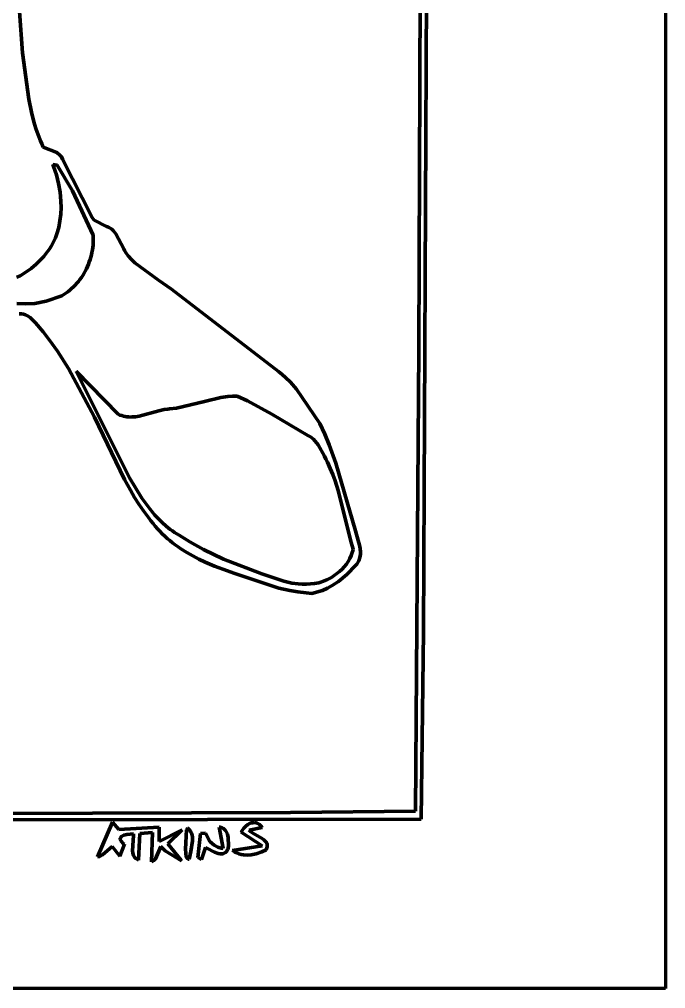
# Model space of a CAD drawing. Header units: millimetres. Extents: x 0 to 11.1, y 0 to 17.3.
# Drawn here: x 8.599 to 11.111, y 0 to 3.768 of the extents above; entities that cross this region are included whole.
import ezdxf

# ---------------------------------------------------------------- set-up
doc = ezdxf.new("R2010")
doc.units = ezdxf.units.MM
doc.layers.add('color#010101ff', color=7, linetype='CONTINUOUS', lineweight=100)
doc.layers.add('color#ffffffff', color=7, linetype='CONTINUOUS', lineweight=100)

msp = doc.modelspace()

# ---------------------------------------------------------------- linework, layer by layer
at = {"layer": 'color#010101ff'}
for p, q in [((10.1518, 2.4858), (10.1597, 4.8053)), ((10.1869, 4.7951), (10.1698, 1.3887)), ((8.6001, 3.7991), (8.611, 3.6383)), ((8.611, 3.6383), (8.636, 3.4579)), ((8.636, 3.4579), (8.6463, 3.407)), ((8.6463, 3.407), (8.6558, 3.3693)), ((8.6558, 3.3693), (8.6633, 3.3445)), ((8.6633, 3.3445), (8.6718, 3.3199)), ((8.6718, 3.3199), (8.6813, 3.2957)), ((8.6813, 3.2957), (8.6866, 3.2838)), ((8.6866, 3.2838), (8.6921, 3.2719)), ((8.6921, 3.2719), (8.7443, 3.2503)), ((8.7443, 3.2503), (8.7563, 3.2407)), ((8.7563, 3.2407), (8.7623, 3.2335)), ((8.729, 3.2044), (8.7321, 3.1964)), ((8.7458, 3.2018), (8.729, 3.2044)), ((8.7623, 3.2335), (8.767, 3.225)), ((8.767, 3.225), (8.8822, 2.9983)), ((8.7321, 3.1964), (8.7431, 3.1638)), ((8.8059, 3.102), (8.7458, 3.2018)), ((8.7431, 3.1638), (8.7517, 3.1303)), ((8.7517, 3.1303), (8.7576, 3.0963)), ((8.7576, 3.0963), (8.7608, 3.062)), ((8.8859, 2.9289), (8.8059, 3.102)), ((8.7608, 3.062), (8.7613, 3.0362)), ((8.7613, 3.0362), (8.76, 3.0104)), ((8.7569, 2.9847), (8.752, 2.9592)), ((8.76, 3.0104), (8.7569, 2.9847)), ((8.8822, 2.9983), (8.8843, 2.994)), ((8.8843, 2.994), (8.89, 2.987)), ((8.89, 2.987), (8.9372, 2.9627)), ((8.7479, 2.9426), (8.7454, 2.9344)), ((8.7501, 2.9508), (8.7479, 2.9426)), ((8.752, 2.9592), (8.7501, 2.9508)), ((8.9372, 2.9627), (8.9412, 2.9614)), ((8.9412, 2.9614), (8.945, 2.96)), ((8.945, 2.96), (8.9521, 2.9564)), ((8.9521, 2.9564), (8.9584, 2.952)), ((8.9584, 2.952), (8.964, 2.9469)), ((8.964, 2.9469), (8.9737, 2.935)), ((8.7324, 2.9031), (8.7243, 2.8882)), ((8.7394, 2.9185), (8.7324, 2.9031)), ((8.7426, 2.9264), (8.7394, 2.9185)), ((8.7454, 2.9344), (8.7426, 2.9264)), ((8.8863, 2.9194), (8.8859, 2.9289)), ((8.8861, 2.9003), (8.8864, 2.9099)), ((8.8864, 2.9099), (8.8863, 2.9194)), ((8.9737, 2.935), (9.0053, 2.8758)), ((8.7152, 2.8738), (8.7052, 2.86)), ((8.7243, 2.8882), (8.7152, 2.8738)), ((8.8812, 2.8623), (8.8829, 2.8718)), ((8.8829, 2.8718), (8.8843, 2.8813)), ((8.8843, 2.8813), (8.8854, 2.8908)), ((8.8854, 2.8908), (8.8861, 2.9003)), ((9.0053, 2.8758), (9.0082, 2.87)), ((9.0082, 2.87), (9.0147, 2.8589)), ((8.6829, 2.8342), (8.6644, 2.8164)), ((8.6944, 2.8468), (8.6829, 2.8342)), ((8.7052, 2.86), (8.6944, 2.8468)), ((8.8707, 2.8252), (8.8739, 2.8343)), ((8.8739, 2.8343), (8.8766, 2.8436)), ((8.8766, 2.8436), (8.8791, 2.8529)), ((8.8791, 2.8529), (8.8812, 2.8623)), ((9.0147, 2.8589), (9.0221, 2.8486)), ((9.0221, 2.8486), (9.0344, 2.8344)), ((9.0344, 2.8344), (9.0479, 2.8214)), ((8.6446, 2.8), (8.6239, 2.785)), ((8.6644, 2.8164), (8.6446, 2.8)), ((8.8504, 2.7814), (8.8551, 2.7898)), ((8.8551, 2.7898), (8.8595, 2.7985)), ((8.8595, 2.7985), (8.8635, 2.8072)), ((8.8635, 2.8072), (8.8673, 2.8162)), ((8.8673, 2.8162), (8.8707, 2.8252)), ((9.0479, 2.8214), (9.1402, 2.7539)), ((8.6025, 2.7715), (8.5898, 2.7665)), ((8.6239, 2.785), (8.6025, 2.7715)), ((8.8286, 2.7495), (8.8345, 2.7572)), ((8.8345, 2.7572), (8.8401, 2.765)), ((8.8401, 2.765), (8.8454, 2.7731)), ((8.8454, 2.7731), (8.8504, 2.7814)), ((9.1402, 2.7539), (9.1901, 2.7195)), ((8.7877, 2.7091), (8.7952, 2.7151)), ((8.7952, 2.7151), (8.8024, 2.7215)), ((8.8024, 2.7215), (8.8093, 2.7281)), ((8.8093, 2.7281), (8.816, 2.7349)), ((8.816, 2.7349), (8.8225, 2.7421)), ((8.8225, 2.7421), (8.8286, 2.7495)), ((9.1901, 2.7195), (9.6065, 2.399)), ((8.7035, 2.6725), (8.7638, 2.6931)), ((8.7638, 2.6931), (8.772, 2.6981)), ((8.772, 2.6981), (8.7799, 2.7035)), ((8.7799, 2.7035), (8.7877, 2.7091)), ((8.5898, 2.6641), (8.6215, 2.662)), ((8.6215, 2.662), (8.6596, 2.6642)), ((8.6596, 2.6642), (8.7035, 2.6725)), ((8.6028, 2.6237), (8.5983, 2.6238)), ((8.6071, 2.6233), (8.6028, 2.6237)), ((8.6154, 2.6217), (8.6071, 2.6233)), ((8.6232, 2.6191), (8.6154, 2.6217)), ((8.6305, 2.6156), (8.6232, 2.6191)), ((8.6407, 2.6089), (8.6305, 2.6156)), ((8.6618, 2.5885), (8.6407, 2.6089)), ((8.6913, 2.5528), (8.6618, 2.5885)), ((8.7162, 2.5213), (8.6913, 2.5528)), ((8.7474, 2.4779), (8.7162, 2.5213)), ((8.7905, 2.4104), (8.7474, 2.4779)), ((10.1395, 0.6901), (10.1518, 2.4858)), ((8.8917, 2.222), (8.7905, 2.4104)), ((8.8201, 2.3999), (9.0269, 1.9859)), ((8.9837, 2.2331), (8.8201, 2.3999)), ((9.6065, 2.399), (9.6207, 2.3879)), ((9.6207, 2.3879), (9.6341, 2.3761)), ((9.6341, 2.3761), (9.653, 2.3572)), ((9.653, 2.3572), (9.6762, 2.3303)), ((9.4091, 2.3014), (9.3817, 2.2975)), ((9.4276, 2.3029), (9.4091, 2.3014)), ((9.4462, 2.3033), (9.4276, 2.3029)), ((9.4858, 2.2857), (9.4462, 2.3033)), ((9.6762, 2.3303), (9.767, 2.1977)), ((9.3185, 2.2831), (9.2102, 2.2572)), ((9.3817, 2.2975), (9.3185, 2.2831)), ((9.5807, 2.2335), (9.4858, 2.2857)), ((8.9902, 2.2301), (8.9837, 2.2331)), ((8.9969, 2.2277), (8.9902, 2.2301)), ((9.0035, 2.2257), (8.9969, 2.2277)), ((9.0102, 2.2242), (9.0035, 2.2257)), ((9.017, 2.2232), (9.0102, 2.2242)), ((9.0511, 2.2236), (9.0374, 2.2225)), ((9.0649, 2.2259), (9.0511, 2.2236)), ((9.1414, 2.2464), (9.0649, 2.2259)), ((9.1621, 2.251), (9.1414, 2.2464)), ((9.1758, 2.253), (9.1621, 2.251)), ((9.1826, 2.2535), (9.1758, 2.253)), ((9.2102, 2.2572), (9.1826, 2.2535)), ((9.7206, 2.1503), (9.5807, 2.2335)), ((9.008, 1.9789), (8.8917, 2.222)), ((9.0237, 2.2226), (9.017, 2.2232)), ((9.0306, 2.2223), (9.0237, 2.2226)), ((9.0374, 2.2225), (9.0306, 2.2223)), ((9.767, 2.1977), (9.786, 2.1562)), ((9.7305, 2.1451), (9.7206, 2.1503)), ((9.786, 2.1562), (9.8035, 2.1142)), ((9.7419, 2.1364), (9.7305, 2.1451)), ((9.7602, 2.1144), (9.7419, 2.1364)), ((9.7846, 2.0695), (9.7602, 2.1144)), ((9.8035, 2.1142), (9.8296, 2.0429)), ((9.7908, 2.0579), (9.7846, 2.0695)), ((9.7967, 2.0462), (9.7908, 2.0579)), ((9.8077, 2.0225), (9.7967, 2.0462)), ((9.8296, 2.0429), (9.9054, 1.7801)), ((9.8176, 1.9984), (9.8077, 2.0225)), ((9.8265, 1.9739), (9.8176, 1.9984)), ((9.0309, 1.9373), (9.008, 1.9789)), ((9.0269, 1.9859), (9.0754, 1.9069)), ((9.8384, 1.9367), (9.8265, 1.9739)), ((9.047, 1.91), (9.0309, 1.9373)), ((9.8894, 1.7338), (9.8384, 1.9367)), ((9.064, 1.8833), (9.047, 1.91)), ((9.0754, 1.9069), (9.1057, 1.865)), ((9.0818, 1.8571), (9.064, 1.8833)), ((9.1006, 1.8315), (9.0818, 1.8571)), ((9.1057, 1.865), (9.1254, 1.8412)), ((9.1104, 1.8189), (9.1006, 1.8315)), ((9.1186, 1.8082), (9.1104, 1.8189)), ((9.1254, 1.8412), (9.1394, 1.8261)), ((9.1394, 1.8261), (9.154, 1.8118)), ((9.154, 1.8118), (9.1693, 1.7982)), ((9.1271, 1.7977), (9.1186, 1.8082)), ((9.1359, 1.7876), (9.1271, 1.7977)), ((9.145, 1.7779), (9.1359, 1.7876)), ((9.1544, 1.7684), (9.145, 1.7779)), ((9.1693, 1.7982), (9.1855, 1.7855)), ((9.1855, 1.7855), (9.1938, 1.7794)), ((9.1938, 1.7794), (9.2024, 1.7737)), ((9.2024, 1.7737), (9.2112, 1.7682)), ((9.9054, 1.7801), (9.9223, 1.719)), ((9.1641, 1.7592), (9.1544, 1.7684)), ((9.174, 1.7503), (9.1641, 1.7592)), ((9.1841, 1.7418), (9.174, 1.7503)), ((9.1945, 1.7335), (9.1841, 1.7418)), ((9.2051, 1.7254), (9.1945, 1.7335)), ((9.2112, 1.7682), (9.2203, 1.7629)), ((9.2203, 1.7629), (9.2619, 1.7366)), ((9.2619, 1.7366), (9.3154, 1.7066)), ((9.8963, 1.7087), (9.8894, 1.7338)), ((9.2159, 1.7176), (9.2051, 1.7254)), ((9.227, 1.7101), (9.2159, 1.7176)), ((9.2495, 1.6959), (9.227, 1.7101)), ((9.2728, 1.6825), (9.2495, 1.6959)), ((9.3154, 1.7066), (9.3929, 1.6694)), ((9.889, 1.6836), (9.8932, 1.6959)), ((9.8932, 1.6959), (9.8949, 1.7022)), ((9.8949, 1.7022), (9.8963, 1.7087)), ((9.9223, 1.719), (9.9248, 1.6998)), ((9.9248, 1.6998), (9.9248, 1.6903)), ((9.2965, 1.6701), (9.2728, 1.6825)), ((9.3208, 1.6585), (9.2965, 1.6701)), ((9.3578, 1.6426), (9.3208, 1.6585)), ((9.3929, 1.6694), (9.5421, 1.6123)), ((9.8702, 1.65), (9.8774, 1.6606)), ((9.8774, 1.6606), (9.8837, 1.6718)), ((9.8837, 1.6718), (9.889, 1.6836)), ((9.9162, 1.6588), (9.9137, 1.6545)), ((9.9184, 1.6631), (9.9162, 1.6588)), ((9.9203, 1.6674), (9.9184, 1.6631)), ((9.9218, 1.6719), (9.9203, 1.6674)), ((9.9239, 1.681), (9.9218, 1.6719)), ((9.9248, 1.6903), (9.9239, 1.681)), ((9.4078, 1.6237), (9.3578, 1.6426)), ((9.4329, 1.6152), (9.4078, 1.6237)), ((9.8286, 1.6095), (9.8439, 1.6216)), ((9.8439, 1.6216), (9.8534, 1.6304)), ((9.8534, 1.6304), (9.8622, 1.6399)), ((9.8622, 1.6399), (9.8702, 1.65)), ((9.9073, 1.6463), (9.8725, 1.6106)), ((9.9107, 1.6504), (9.9073, 1.6463)), ((9.9137, 1.6545), (9.9107, 1.6504)), ((9.6078, 1.5572), (9.4329, 1.6152)), ((9.5421, 1.6123), (9.6267, 1.5838)), ((9.6267, 1.5838), (9.6584, 1.5769)), ((9.7769, 1.5824), (9.7948, 1.5898)), ((9.7948, 1.5898), (9.8121, 1.5989)), ((9.8121, 1.5989), (9.8286, 1.6095)), ((9.8392, 1.583), (9.8153, 1.5669)), ((9.8725, 1.6106), (9.8392, 1.583)), ((9.6499, 1.5475), (9.6078, 1.5572)), ((9.6819, 1.542), (9.6499, 1.5475)), ((9.6584, 1.5769), (9.6825, 1.5736)), ((9.6825, 1.5736), (9.6986, 1.5725)), ((9.6986, 1.5725), (9.7147, 1.5723)), ((9.7147, 1.5723), (9.7308, 1.5731)), ((9.7308, 1.5731), (9.7469, 1.575)), ((9.7469, 1.575), (9.7629, 1.5782)), ((9.7629, 1.5782), (9.7709, 1.5802)), ((9.777, 1.548), (9.7636, 1.5433)), ((9.7709, 1.5802), (9.7769, 1.5824)), ((9.7965, 1.5566), (9.777, 1.548)), ((9.8153, 1.5669), (9.7965, 1.5566)), ((9.7141, 1.5382), (9.6819, 1.542)), ((9.7358, 1.5367), (9.7141, 1.5382)), ((9.7498, 1.5395), (9.7358, 1.5367)), ((9.7636, 1.5433), (9.7498, 1.5395)), ((10.1698, 1.3887), (10.1614, 0.6591)), ((7.3885, 0.6775), (9.6531, 0.6848)), ((9.6531, 0.6848), (10.1395, 0.6901)), ((10.1614, 0.6591), (7.8755, 0.6552)), ((8.9028, 0.5118), (8.9615, 0.6474)), ((8.9615, 0.6474), (8.9862, 0.6185)), ((9.4876, 0.6385), (9.4938, 0.6417)), ((9.4938, 0.6417), (9.5003, 0.6439)), ((9.5003, 0.6439), (9.5069, 0.6451)), ((9.5069, 0.6451), (9.5135, 0.6452)), ((9.5135, 0.6452), (9.52, 0.6441)), ((9.52, 0.6441), (9.5232, 0.6431)), ((9.5232, 0.6431), (9.5263, 0.6418)), ((9.5263, 0.6418), (9.5293, 0.6401)), ((8.9862, 0.6185), (9.1429, 0.6275)), ((9.1166, 0.6067), (9.0674, 0.6028)), ((9.113, 0.4932), (9.1166, 0.6067)), ((9.1429, 0.6275), (9.142, 0.5725)), ((9.142, 0.5725), (9.2321, 0.6176)), ((9.2321, 0.6176), (9.1761, 0.5626)), ((9.245, 0.5425), (9.2493, 0.6167)), ((9.2493, 0.6167), (9.2528, 0.6248)), ((9.2528, 0.6248), (9.2562, 0.6219)), ((9.2562, 0.6219), (9.2592, 0.6189)), ((9.2592, 0.6189), (9.2618, 0.6156)), ((9.2618, 0.6156), (9.2641, 0.6122)), ((9.2641, 0.6122), (9.2661, 0.6086)), ((9.2661, 0.6086), (9.2678, 0.6048)), ((9.2678, 0.6048), (9.2703, 0.5968)), ((9.3038, 0.6028), (9.322, 0.604)), ((9.322, 0.604), (9.3401, 0.5726)), ((9.3764, 0.6277), (9.3801, 0.6272)), ((9.3907, 0.5451), (9.3764, 0.6277)), ((9.3801, 0.6272), (9.3836, 0.6263)), ((9.3836, 0.6263), (9.3868, 0.6252)), ((9.3868, 0.6252), (9.3898, 0.6238)), ((9.3898, 0.6238), (9.3925, 0.6221)), ((9.3925, 0.6221), (9.3951, 0.6201)), ((9.3951, 0.6201), (9.3996, 0.6155)), ((9.3996, 0.6155), (9.4033, 0.6102)), ((9.4033, 0.6102), (9.4076, 0.601)), ((9.4615, 0.6083), (9.4648, 0.6151)), ((9.5435, 0.5548), (9.4615, 0.6083)), ((9.4648, 0.6151), (9.4711, 0.6243)), ((9.4711, 0.6243), (9.4788, 0.6322)), ((9.4788, 0.6322), (9.4876, 0.6385)), ((9.5431, 0.6263), (9.4922, 0.6158)), ((9.4922, 0.6158), (9.4974, 0.6113)), ((9.4974, 0.6113), (9.5069, 0.6048)), ((9.5069, 0.6048), (9.5435, 0.5837)), ((9.5293, 0.6401), (9.5323, 0.6381)), ((9.5323, 0.6381), (9.5352, 0.6357)), ((9.5352, 0.6357), (9.5379, 0.6329)), ((9.5379, 0.6329), (9.5406, 0.6298)), ((9.5406, 0.6298), (9.5431, 0.6263)), ((8.9914, 0.5843), (8.9912, 0.5823)), ((8.9912, 0.5823), (8.9915, 0.5801)), ((8.992, 0.5863), (8.9914, 0.5843)), ((8.9915, 0.5801), (8.9921, 0.5778)), ((8.9929, 0.5881), (8.992, 0.5863)), ((8.9921, 0.5778), (8.9933, 0.5753)), ((8.9942, 0.5897), (8.9929, 0.5881)), ((8.9933, 0.5753), (8.995, 0.5728)), ((8.9959, 0.5913), (8.9942, 0.5897)), ((8.995, 0.5728), (8.9972, 0.5701)), ((8.9999, 0.5941), (8.9959, 0.5913)), ((8.9972, 0.5701), (8.9999, 0.5672)), ((9.0049, 0.5964), (8.9999, 0.5941)), ((8.9999, 0.5672), (9.0032, 0.5642)), ((9.017, 0.5998), (9.0049, 0.5964)), ((9.0431, 0.6021), (9.017, 0.5998)), ((9.0388, 0.5353), (9.042, 0.5757)), ((9.042, 0.5757), (9.0434, 0.595)), ((9.0434, 0.595), (9.0431, 0.6021)), ((9.0674, 0.6028), (9.062, 0.4999)), ((9.2722, 0.575), (9.2661, 0.533)), ((9.2703, 0.5968), (9.2717, 0.5883)), ((9.2717, 0.5883), (9.2722, 0.575)), ((9.2925, 0.5093), (9.3038, 0.6028)), ((9.3401, 0.5726), (9.3566, 0.5572)), ((9.4076, 0.601), (9.4111, 0.5871)), ((9.4111, 0.5871), (9.4121, 0.555)), ((9.5435, 0.5837), (9.5498, 0.5789)), ((9.5498, 0.5789), (9.5551, 0.5737)), ((9.5551, 0.5737), (9.5573, 0.5709)), ((9.5573, 0.5709), (9.5592, 0.5681)), ((9.5592, 0.5681), (9.5607, 0.565)), ((8.96, 0.5522), (8.9228, 0.5207)), ((8.9895, 0.5144), (8.96, 0.5522)), ((9.0072, 0.5611), (8.9895, 0.5144)), ((9.0032, 0.5642), (9.0072, 0.5611)), ((9.0397, 0.5279), (9.0388, 0.5353)), ((9.0415, 0.521), (9.0397, 0.5279)), ((9.1485, 0.5525), (9.1285, 0.5052)), ((9.1658, 0.5363), (9.1485, 0.5525)), ((9.2289, 0.4972), (9.1658, 0.5363)), ((9.1761, 0.5626), (9.2278, 0.5)), ((9.2474, 0.5105), (9.245, 0.5425)), ((9.2661, 0.533), (9.2596, 0.5031)), ((9.3221, 0.5492), (9.3067, 0.5018)), ((9.3276, 0.5461), (9.3221, 0.5492)), ((9.3578, 0.5305), (9.3276, 0.5461)), ((9.3566, 0.5572), (9.3708, 0.5496)), ((9.3722, 0.5256), (9.3578, 0.5305)), ((9.3708, 0.5496), (9.3837, 0.5459)), ((9.3837, 0.5459), (9.3907, 0.5451)), ((9.3979, 0.5278), (9.3951, 0.5264)), ((9.4006, 0.5296), (9.3979, 0.5278)), ((9.4031, 0.5319), (9.4006, 0.5296)), ((9.4054, 0.5345), (9.4031, 0.5319)), ((9.4075, 0.5377), (9.4054, 0.5345)), ((9.4094, 0.5414), (9.4075, 0.5377)), ((9.4111, 0.5455), (9.4094, 0.5414)), ((9.4121, 0.555), (9.4111, 0.5455)), ((9.4281, 0.5374), (9.5435, 0.5548)), ((9.4318, 0.5345), (9.4281, 0.5374)), ((9.4357, 0.5319), (9.4318, 0.5345)), ((9.4438, 0.5274), (9.4357, 0.5319)), ((9.5419, 0.5313), (9.5191, 0.5237)), ((9.5582, 0.5392), (9.5419, 0.5313)), ((9.5602, 0.5435), (9.5582, 0.5392)), ((9.5616, 0.5476), (9.5602, 0.5435)), ((9.5607, 0.565), (9.5618, 0.5619)), ((9.5624, 0.5514), (9.5616, 0.5476)), ((9.5618, 0.5619), (9.5625, 0.5586)), ((9.5627, 0.5551), (9.5624, 0.5514)), ((9.5625, 0.5586), (9.5627, 0.5551)), ((8.9102, 0.5137), (8.9028, 0.5118)), ((8.9228, 0.5207), (8.9102, 0.5137)), ((9.0429, 0.5177), (9.0415, 0.521)), ((9.0445, 0.5146), (9.0429, 0.5177)), ((9.0465, 0.5116), (9.0445, 0.5146)), ((9.0488, 0.5089), (9.0465, 0.5116)), ((9.0515, 0.5063), (9.0488, 0.5089)), ((9.0545, 0.504), (9.0515, 0.5063)), ((9.058, 0.5018), (9.0545, 0.504)), ((9.062, 0.4999), (9.058, 0.5018)), ((9.1155, 0.4943), (9.113, 0.4932)), ((9.1219, 0.4983), (9.1155, 0.4943)), ((9.1285, 0.5052), (9.1219, 0.4983)), ((9.2278, 0.5), (9.2289, 0.4972)), ((9.2512, 0.5061), (9.2474, 0.5105)), ((9.2557, 0.5039), (9.2512, 0.5061)), ((9.2596, 0.5031), (9.2557, 0.5039)), ((9.3067, 0.5018), (9.2925, 0.5093)), ((9.3792, 0.5244), (9.3722, 0.5256)), ((9.3859, 0.5243), (9.3792, 0.5244)), ((9.3891, 0.5246), (9.3859, 0.5243)), ((9.3922, 0.5253), (9.3891, 0.5246)), ((9.3951, 0.5264), (9.3922, 0.5253)), ((9.4524, 0.524), (9.4438, 0.5274)), ((9.4615, 0.5215), (9.4524, 0.524)), ((9.4708, 0.5199), (9.4615, 0.5215)), ((9.4852, 0.5192), (9.4708, 0.5199)), ((9.4998, 0.5201), (9.4852, 0.5192)), ((9.5191, 0.5237), (9.4998, 0.5201))]:
    msp.add_line(p, q, dxfattribs=at)
at = {"layer": 'color#ffffffff'}
for p, q in [((11.1111, 17.2917), (11.1111, 0)), ((10.1597, 4.8053), (10.1518, 2.4858)), ((10.1698, 1.3887), (10.1869, 4.7951)), ((8.611, 3.6383), (8.6001, 3.7991)), ((8.636, 3.4579), (8.611, 3.6383)), ((8.6463, 3.407), (8.636, 3.4579)), ((8.6558, 3.3693), (8.6463, 3.407)), ((8.6633, 3.3445), (8.6558, 3.3693)), ((8.6718, 3.3199), (8.6633, 3.3445)), ((8.6813, 3.2957), (8.6718, 3.3199)), ((8.6866, 3.2838), (8.6813, 3.2957)), ((8.6921, 3.2719), (8.6866, 3.2838)), ((8.7443, 3.2503), (8.6921, 3.2719)), ((8.7563, 3.2407), (8.7443, 3.2503)), ((8.7623, 3.2335), (8.7563, 3.2407)), ((8.729, 3.2044), (8.7458, 3.2018)), ((8.7321, 3.1964), (8.729, 3.2044)), ((8.767, 3.225), (8.7623, 3.2335)), ((8.8822, 2.9983), (8.767, 3.225)), ((8.7431, 3.1638), (8.7321, 3.1964)), ((8.7458, 3.2018), (8.8059, 3.102)), ((8.7517, 3.1303), (8.7431, 3.1638)), ((8.7576, 3.0963), (8.7517, 3.1303)), ((8.7608, 3.062), (8.7576, 3.0963)), ((8.8059, 3.102), (8.8859, 2.9289)), ((8.7613, 3.0362), (8.7608, 3.062)), ((8.76, 3.0104), (8.7613, 3.0362)), ((8.752, 2.9592), (8.7569, 2.9847)), ((8.7569, 2.9847), (8.76, 3.0104)), ((8.8843, 2.994), (8.8822, 2.9983)), ((8.89, 2.987), (8.8843, 2.994)), ((8.9372, 2.9627), (8.89, 2.987)), ((8.7454, 2.9344), (8.7479, 2.9426)), ((8.7479, 2.9426), (8.7501, 2.9508)), ((8.7501, 2.9508), (8.752, 2.9592)), ((8.9412, 2.9614), (8.9372, 2.9627)), ((8.945, 2.96), (8.9412, 2.9614)), ((8.9521, 2.9564), (8.945, 2.96)), ((8.9584, 2.952), (8.9521, 2.9564)), ((8.964, 2.9469), (8.9584, 2.952)), ((8.9737, 2.935), (8.964, 2.9469)), ((8.7243, 2.8882), (8.7324, 2.9031)), ((8.7324, 2.9031), (8.7394, 2.9185)), ((8.7394, 2.9185), (8.7426, 2.9264)), ((8.7426, 2.9264), (8.7454, 2.9344)), ((8.8859, 2.9289), (8.8863, 2.9194)), ((8.8864, 2.9099), (8.8861, 2.9003)), ((8.8863, 2.9194), (8.8864, 2.9099)), ((9.0053, 2.8758), (8.9737, 2.935)), ((8.7052, 2.86), (8.7152, 2.8738)), ((8.7152, 2.8738), (8.7243, 2.8882)), ((8.8829, 2.8718), (8.8812, 2.8623)), ((8.8843, 2.8813), (8.8829, 2.8718)), ((8.8854, 2.8908), (8.8843, 2.8813)), ((8.8861, 2.9003), (8.8854, 2.8908)), ((9.0082, 2.87), (9.0053, 2.8758)), ((9.0147, 2.8589), (9.0082, 2.87)), ((8.6644, 2.8164), (8.6829, 2.8342)), ((8.6829, 2.8342), (8.6944, 2.8468)), ((8.6944, 2.8468), (8.7052, 2.86)), ((8.8739, 2.8343), (8.8707, 2.8252)), ((8.8766, 2.8436), (8.8739, 2.8343)), ((8.8791, 2.8529), (8.8766, 2.8436)), ((8.8812, 2.8623), (8.8791, 2.8529)), ((9.0221, 2.8486), (9.0147, 2.8589)), ((9.0344, 2.8344), (9.0221, 2.8486)), ((9.0479, 2.8214), (9.0344, 2.8344)), ((8.6239, 2.785), (8.6446, 2.8)), ((8.6446, 2.8), (8.6644, 2.8164)), ((8.8551, 2.7898), (8.8504, 2.7814)), ((8.8595, 2.7985), (8.8551, 2.7898)), ((8.8635, 2.8072), (8.8595, 2.7985)), ((8.8673, 2.8162), (8.8635, 2.8072)), ((8.8707, 2.8252), (8.8673, 2.8162)), ((9.1402, 2.7539), (9.0479, 2.8214)), ((8.5898, 2.7665), (8.6025, 2.7715)), ((8.6025, 2.7715), (8.6239, 2.785)), ((8.8345, 2.7572), (8.8286, 2.7495)), ((8.8401, 2.765), (8.8345, 2.7572)), ((8.8454, 2.7731), (8.8401, 2.765)), ((8.8504, 2.7814), (8.8454, 2.7731)), ((9.1901, 2.7195), (9.1402, 2.7539)), ((8.7952, 2.7151), (8.7877, 2.7091)), ((8.8024, 2.7215), (8.7952, 2.7151)), ((8.8093, 2.7281), (8.8024, 2.7215)), ((8.816, 2.7349), (8.8093, 2.7281)), ((8.8225, 2.7421), (8.816, 2.7349)), ((8.8286, 2.7495), (8.8225, 2.7421)), ((9.6065, 2.399), (9.1901, 2.7195)), ((8.7638, 2.6931), (8.7035, 2.6725)), ((8.772, 2.6981), (8.7638, 2.6931)), ((8.7799, 2.7035), (8.772, 2.6981)), ((8.7877, 2.7091), (8.7799, 2.7035)), ((8.6215, 2.662), (8.5898, 2.6641)), ((8.6596, 2.6642), (8.6215, 2.662)), ((8.7035, 2.6725), (8.6596, 2.6642)), ((8.5983, 2.6238), (8.6028, 2.6237)), ((8.6028, 2.6237), (8.6071, 2.6233)), ((8.6071, 2.6233), (8.6154, 2.6217)), ((8.6154, 2.6217), (8.6232, 2.6191)), ((8.6232, 2.6191), (8.6305, 2.6156)), ((8.6305, 2.6156), (8.6407, 2.6089)), ((8.6407, 2.6089), (8.6618, 2.5885)), ((8.6618, 2.5885), (8.6913, 2.5528)), ((8.6913, 2.5528), (8.7162, 2.5213)), ((8.7162, 2.5213), (8.7474, 2.4779)), ((8.7474, 2.4779), (8.7905, 2.4104)), ((10.1518, 2.4858), (10.1395, 0.6901)), ((8.7905, 2.4104), (8.8917, 2.222)), ((8.8201, 2.3999), (8.9837, 2.2331)), ((9.0269, 1.9859), (8.8201, 2.3999)), ((9.6207, 2.3879), (9.6065, 2.399)), ((9.6341, 2.3761), (9.6207, 2.3879)), ((9.653, 2.3572), (9.6341, 2.3761)), ((9.6762, 2.3303), (9.653, 2.3572)), ((9.3817, 2.2975), (9.4091, 2.3014)), ((9.4091, 2.3014), (9.4276, 2.3029)), ((9.4276, 2.3029), (9.4462, 2.3033)), ((9.4462, 2.3033), (9.4858, 2.2857)), ((9.767, 2.1977), (9.6762, 2.3303)), ((9.2102, 2.2572), (9.3185, 2.2831)), ((9.3185, 2.2831), (9.3817, 2.2975)), ((9.4858, 2.2857), (9.5807, 2.2335)), ((8.9837, 2.2331), (8.9902, 2.2301)), ((8.9902, 2.2301), (8.9969, 2.2277)), ((8.9969, 2.2277), (9.0035, 2.2257)), ((9.0035, 2.2257), (9.0102, 2.2242)), ((9.0102, 2.2242), (9.017, 2.2232)), ((9.0374, 2.2225), (9.0511, 2.2236)), ((9.0511, 2.2236), (9.0649, 2.2259)), ((9.0649, 2.2259), (9.1414, 2.2464)), ((9.1414, 2.2464), (9.1621, 2.251)), ((9.1621, 2.251), (9.1758, 2.253)), ((9.1758, 2.253), (9.1826, 2.2535)), ((9.1826, 2.2535), (9.2102, 2.2572)), ((9.5807, 2.2335), (9.7206, 2.1503)), ((8.8917, 2.222), (9.008, 1.9789)), ((9.017, 2.2232), (9.0237, 2.2226)), ((9.0237, 2.2226), (9.0306, 2.2223)), ((9.0306, 2.2223), (9.0374, 2.2225)), ((9.786, 2.1562), (9.767, 2.1977)), ((9.7206, 2.1503), (9.7305, 2.1451)), ((9.8035, 2.1142), (9.786, 2.1562)), ((9.7305, 2.1451), (9.7419, 2.1364)), ((9.7419, 2.1364), (9.7602, 2.1144)), ((9.7602, 2.1144), (9.7846, 2.0695)), ((9.8296, 2.0429), (9.8035, 2.1142)), ((9.7846, 2.0695), (9.7908, 2.0579)), ((9.7908, 2.0579), (9.7967, 2.0462)), ((9.7967, 2.0462), (9.8077, 2.0225)), ((9.9054, 1.7801), (9.8296, 2.0429)), ((9.8077, 2.0225), (9.8176, 1.9984)), ((9.8176, 1.9984), (9.8265, 1.9739)), ((9.008, 1.9789), (9.0309, 1.9373)), ((9.0754, 1.9069), (9.0269, 1.9859)), ((9.8265, 1.9739), (9.8384, 1.9367)), ((9.0309, 1.9373), (9.047, 1.91)), ((9.8384, 1.9367), (9.8894, 1.7338)), ((9.047, 1.91), (9.064, 1.8833)), ((9.1057, 1.865), (9.0754, 1.9069)), ((9.064, 1.8833), (9.0818, 1.8571)), ((9.0818, 1.8571), (9.1006, 1.8315)), ((9.1254, 1.8412), (9.1057, 1.865)), ((9.1006, 1.8315), (9.1104, 1.8189)), ((9.1104, 1.8189), (9.1186, 1.8082)), ((9.1394, 1.8261), (9.1254, 1.8412)), ((9.154, 1.8118), (9.1394, 1.8261)), ((9.1693, 1.7982), (9.154, 1.8118)), ((9.1186, 1.8082), (9.1271, 1.7977)), ((9.1271, 1.7977), (9.1359, 1.7876)), ((9.1359, 1.7876), (9.145, 1.7779)), ((9.145, 1.7779), (9.1544, 1.7684)), ((9.1855, 1.7855), (9.1693, 1.7982)), ((9.1938, 1.7794), (9.1855, 1.7855)), ((9.2024, 1.7737), (9.1938, 1.7794)), ((9.2112, 1.7682), (9.2024, 1.7737)), ((9.9223, 1.719), (9.9054, 1.7801)), ((9.1544, 1.7684), (9.1641, 1.7592)), ((9.1641, 1.7592), (9.174, 1.7503)), ((9.174, 1.7503), (9.1841, 1.7418)), ((9.1841, 1.7418), (9.1945, 1.7335)), ((9.1945, 1.7335), (9.2051, 1.7254)), ((9.2203, 1.7629), (9.2112, 1.7682)), ((9.2619, 1.7366), (9.2203, 1.7629)), ((9.3154, 1.7066), (9.2619, 1.7366)), ((9.8894, 1.7338), (9.8963, 1.7087)), ((9.2051, 1.7254), (9.2159, 1.7176)), ((9.2159, 1.7176), (9.227, 1.7101)), ((9.227, 1.7101), (9.2495, 1.6959)), ((9.2495, 1.6959), (9.2728, 1.6825)), ((9.3929, 1.6694), (9.3154, 1.7066)), ((9.8932, 1.6959), (9.889, 1.6836)), ((9.8949, 1.7022), (9.8932, 1.6959)), ((9.8963, 1.7087), (9.8949, 1.7022)), ((9.9248, 1.6998), (9.9223, 1.719)), ((9.9248, 1.6903), (9.9248, 1.6998)), ((9.2728, 1.6825), (9.2965, 1.6701)), ((9.2965, 1.6701), (9.3208, 1.6585)), ((9.3208, 1.6585), (9.3578, 1.6426)), ((9.5421, 1.6123), (9.3929, 1.6694)), ((9.8774, 1.6606), (9.8702, 1.65)), ((9.8837, 1.6718), (9.8774, 1.6606)), ((9.889, 1.6836), (9.8837, 1.6718)), ((9.9137, 1.6545), (9.9162, 1.6588)), ((9.9162, 1.6588), (9.9184, 1.6631)), ((9.9184, 1.6631), (9.9203, 1.6674)), ((9.9203, 1.6674), (9.9218, 1.6719)), ((9.9218, 1.6719), (9.9239, 1.681)), ((9.9239, 1.681), (9.9248, 1.6903)), ((9.3578, 1.6426), (9.4078, 1.6237)), ((9.4078, 1.6237), (9.4329, 1.6152)), ((9.8439, 1.6216), (9.8286, 1.6095)), ((9.8534, 1.6304), (9.8439, 1.6216)), ((9.8622, 1.6399), (9.8534, 1.6304)), ((9.8702, 1.65), (9.8622, 1.6399)), ((9.8725, 1.6106), (9.9073, 1.6463)), ((9.9073, 1.6463), (9.9107, 1.6504)), ((9.9107, 1.6504), (9.9137, 1.6545)), ((9.4329, 1.6152), (9.6078, 1.5572)), ((9.6267, 1.5838), (9.5421, 1.6123)), ((9.6584, 1.5769), (9.6267, 1.5838)), ((9.7948, 1.5898), (9.7769, 1.5824)), ((9.8121, 1.5989), (9.7948, 1.5898)), ((9.8286, 1.6095), (9.8121, 1.5989)), ((9.8153, 1.5669), (9.8392, 1.583)), ((9.8392, 1.583), (9.8725, 1.6106)), ((9.6078, 1.5572), (9.6499, 1.5475)), ((9.6499, 1.5475), (9.6819, 1.542)), ((9.6825, 1.5736), (9.6584, 1.5769)), ((9.6986, 1.5725), (9.6825, 1.5736)), ((9.7147, 1.5723), (9.6986, 1.5725)), ((9.7308, 1.5731), (9.7147, 1.5723)), ((9.7469, 1.575), (9.7308, 1.5731)), ((9.7629, 1.5782), (9.7469, 1.575)), ((9.7709, 1.5802), (9.7629, 1.5782)), ((9.7636, 1.5433), (9.777, 1.548)), ((9.7769, 1.5824), (9.7709, 1.5802)), ((9.777, 1.548), (9.7965, 1.5566)), ((9.7965, 1.5566), (9.8153, 1.5669)), ((9.6819, 1.542), (9.7141, 1.5382)), ((9.7141, 1.5382), (9.7358, 1.5367)), ((9.7358, 1.5367), (9.7498, 1.5395)), ((9.7498, 1.5395), (9.7636, 1.5433)), ((10.1614, 0.6591), (10.1698, 1.3887)), ((9.6531, 0.6848), (7.3885, 0.6775)), ((10.1395, 0.6901), (9.6531, 0.6848)), ((7.8755, 0.6552), (10.1614, 0.6591)), ((8.9615, 0.6474), (8.9028, 0.5118)), ((8.9862, 0.6185), (8.9615, 0.6474)), ((9.4938, 0.6417), (9.4876, 0.6385)), ((9.5003, 0.6439), (9.4938, 0.6417)), ((9.5069, 0.6451), (9.5003, 0.6439)), ((9.5135, 0.6452), (9.5069, 0.6451)), ((9.52, 0.6441), (9.5135, 0.6452)), ((9.5232, 0.6431), (9.52, 0.6441)), ((9.5263, 0.6418), (9.5232, 0.6431)), ((9.5293, 0.6401), (9.5263, 0.6418)), ((9.1429, 0.6275), (8.9862, 0.6185)), ((9.0674, 0.6028), (9.1166, 0.6067)), ((9.1166, 0.6067), (9.113, 0.4932)), ((9.142, 0.5725), (9.1429, 0.6275)), ((9.2321, 0.6176), (9.142, 0.5725)), ((9.1761, 0.5626), (9.2321, 0.6176)), ((9.2493, 0.6167), (9.245, 0.5425)), ((9.2528, 0.6248), (9.2493, 0.6167)), ((9.2562, 0.6219), (9.2528, 0.6248)), ((9.2592, 0.6189), (9.2562, 0.6219)), ((9.2618, 0.6156), (9.2592, 0.6189)), ((9.2641, 0.6122), (9.2618, 0.6156)), ((9.2661, 0.6086), (9.2641, 0.6122)), ((9.2678, 0.6048), (9.2661, 0.6086)), ((9.2703, 0.5968), (9.2678, 0.6048)), ((9.322, 0.604), (9.3038, 0.6028)), ((9.3401, 0.5726), (9.322, 0.604)), ((9.3764, 0.6277), (9.3907, 0.5451)), ((9.3801, 0.6272), (9.3764, 0.6277)), ((9.3836, 0.6263), (9.3801, 0.6272)), ((9.3868, 0.6252), (9.3836, 0.6263)), ((9.3898, 0.6238), (9.3868, 0.6252)), ((9.3925, 0.6221), (9.3898, 0.6238)), ((9.3951, 0.6201), (9.3925, 0.6221)), ((9.3996, 0.6155), (9.3951, 0.6201)), ((9.4033, 0.6102), (9.3996, 0.6155)), ((9.4076, 0.601), (9.4033, 0.6102)), ((9.4648, 0.6151), (9.4615, 0.6083)), ((9.4615, 0.6083), (9.5435, 0.5548)), ((9.4711, 0.6243), (9.4648, 0.6151)), ((9.4788, 0.6322), (9.4711, 0.6243)), ((9.4876, 0.6385), (9.4788, 0.6322)), ((9.4922, 0.6158), (9.5431, 0.6263)), ((9.4974, 0.6113), (9.4922, 0.6158)), ((9.5069, 0.6048), (9.4974, 0.6113)), ((9.5435, 0.5837), (9.5069, 0.6048)), ((9.5323, 0.6381), (9.5293, 0.6401)), ((9.5352, 0.6357), (9.5323, 0.6381)), ((9.5379, 0.6329), (9.5352, 0.6357)), ((9.5406, 0.6298), (9.5379, 0.6329)), ((9.5431, 0.6263), (9.5406, 0.6298)), ((8.9912, 0.5823), (8.9914, 0.5843)), ((8.9915, 0.5801), (8.9912, 0.5823)), ((8.9914, 0.5843), (8.992, 0.5863)), ((8.9921, 0.5778), (8.9915, 0.5801)), ((8.992, 0.5863), (8.9929, 0.5881)), ((8.9933, 0.5753), (8.9921, 0.5778)), ((8.9929, 0.5881), (8.9942, 0.5897)), ((8.995, 0.5728), (8.9933, 0.5753)), ((8.9942, 0.5897), (8.9959, 0.5913)), ((8.9972, 0.5701), (8.995, 0.5728)), ((8.9959, 0.5913), (8.9999, 0.5941)), ((8.9999, 0.5672), (8.9972, 0.5701)), ((8.9999, 0.5941), (9.0049, 0.5964)), ((9.0032, 0.5642), (8.9999, 0.5672)), ((9.0049, 0.5964), (9.017, 0.5998)), ((9.017, 0.5998), (9.0431, 0.6021)), ((9.042, 0.5757), (9.0388, 0.5353)), ((9.0434, 0.595), (9.042, 0.5757)), ((9.0431, 0.6021), (9.0434, 0.595)), ((9.062, 0.4999), (9.0674, 0.6028)), ((9.2661, 0.533), (9.2722, 0.575)), ((9.2717, 0.5883), (9.2703, 0.5968)), ((9.2722, 0.575), (9.2717, 0.5883)), ((9.3038, 0.6028), (9.2925, 0.5093)), ((9.3566, 0.5572), (9.3401, 0.5726)), ((9.4111, 0.5871), (9.4076, 0.601)), ((9.4121, 0.555), (9.4111, 0.5871)), ((9.5498, 0.5789), (9.5435, 0.5837)), ((9.5551, 0.5737), (9.5498, 0.5789)), ((9.5573, 0.5709), (9.5551, 0.5737)), ((9.5592, 0.5681), (9.5573, 0.5709)), ((9.5607, 0.565), (9.5592, 0.5681)), ((8.9228, 0.5207), (8.96, 0.5522)), ((8.96, 0.5522), (8.9895, 0.5144)), ((8.9895, 0.5144), (9.0072, 0.5611)), ((9.0072, 0.5611), (9.0032, 0.5642)), ((9.0388, 0.5353), (9.0397, 0.5279)), ((9.0397, 0.5279), (9.0415, 0.521)), ((9.1285, 0.5052), (9.1485, 0.5525)), ((9.1485, 0.5525), (9.1658, 0.5363)), ((9.1658, 0.5363), (9.2289, 0.4972)), ((9.2278, 0.5), (9.1761, 0.5626)), ((9.245, 0.5425), (9.2474, 0.5105)), ((9.2596, 0.5031), (9.2661, 0.533)), ((9.3067, 0.5018), (9.3221, 0.5492)), ((9.3221, 0.5492), (9.3276, 0.5461)), ((9.3276, 0.5461), (9.3578, 0.5305)), ((9.3708, 0.5496), (9.3566, 0.5572)), ((9.3578, 0.5305), (9.3722, 0.5256)), ((9.3837, 0.5459), (9.3708, 0.5496)), ((9.3907, 0.5451), (9.3837, 0.5459)), ((9.3951, 0.5264), (9.3979, 0.5278)), ((9.3979, 0.5278), (9.4006, 0.5296)), ((9.4006, 0.5296), (9.4031, 0.5319)), ((9.4031, 0.5319), (9.4054, 0.5345)), ((9.4054, 0.5345), (9.4075, 0.5377)), ((9.4075, 0.5377), (9.4094, 0.5414)), ((9.4094, 0.5414), (9.4111, 0.5455)), ((9.4111, 0.5455), (9.4121, 0.555)), ((9.5435, 0.5548), (9.4281, 0.5374)), ((9.4281, 0.5374), (9.4318, 0.5345)), ((9.4318, 0.5345), (9.4357, 0.5319)), ((9.4357, 0.5319), (9.4438, 0.5274)), ((9.5191, 0.5237), (9.5419, 0.5313)), ((9.5419, 0.5313), (9.5582, 0.5392)), ((9.5582, 0.5392), (9.5602, 0.5435)), ((9.5602, 0.5435), (9.5616, 0.5476)), ((9.5618, 0.5619), (9.5607, 0.565)), ((9.5616, 0.5476), (9.5624, 0.5514)), ((9.5625, 0.5586), (9.5618, 0.5619)), ((9.5624, 0.5514), (9.5627, 0.5551)), ((9.5627, 0.5551), (9.5625, 0.5586)), ((8.9028, 0.5118), (8.9102, 0.5137)), ((8.9102, 0.5137), (8.9228, 0.5207)), ((9.0415, 0.521), (9.0429, 0.5177)), ((9.0429, 0.5177), (9.0445, 0.5146)), ((9.0445, 0.5146), (9.0465, 0.5116)), ((9.0465, 0.5116), (9.0488, 0.5089)), ((9.0488, 0.5089), (9.0515, 0.5063)), ((9.0515, 0.5063), (9.0545, 0.504)), ((9.0545, 0.504), (9.058, 0.5018)), ((9.058, 0.5018), (9.062, 0.4999)), ((9.113, 0.4932), (9.1155, 0.4943)), ((9.1155, 0.4943), (9.1219, 0.4983)), ((9.1219, 0.4983), (9.1285, 0.5052)), ((9.2289, 0.4972), (9.2278, 0.5)), ((9.2474, 0.5105), (9.2512, 0.5061)), ((9.2512, 0.5061), (9.2557, 0.5039)), ((9.2557, 0.5039), (9.2596, 0.5031)), ((9.2925, 0.5093), (9.3067, 0.5018)), ((9.3722, 0.5256), (9.3792, 0.5244)), ((9.3792, 0.5244), (9.3859, 0.5243)), ((9.3859, 0.5243), (9.3891, 0.5246)), ((9.3891, 0.5246), (9.3922, 0.5253)), ((9.3922, 0.5253), (9.3951, 0.5264)), ((9.4438, 0.5274), (9.4524, 0.524)), ((9.4524, 0.524), (9.4615, 0.5215)), ((9.4615, 0.5215), (9.4708, 0.5199)), ((9.4708, 0.5199), (9.4852, 0.5192)), ((9.4852, 0.5192), (9.4998, 0.5201)), ((9.4998, 0.5201), (9.5191, 0.5237)), ((11.1111, 0), (0, 0))]:
    msp.add_line(p, q, dxfattribs=at)

doc.saveas('drawing.dxf')
